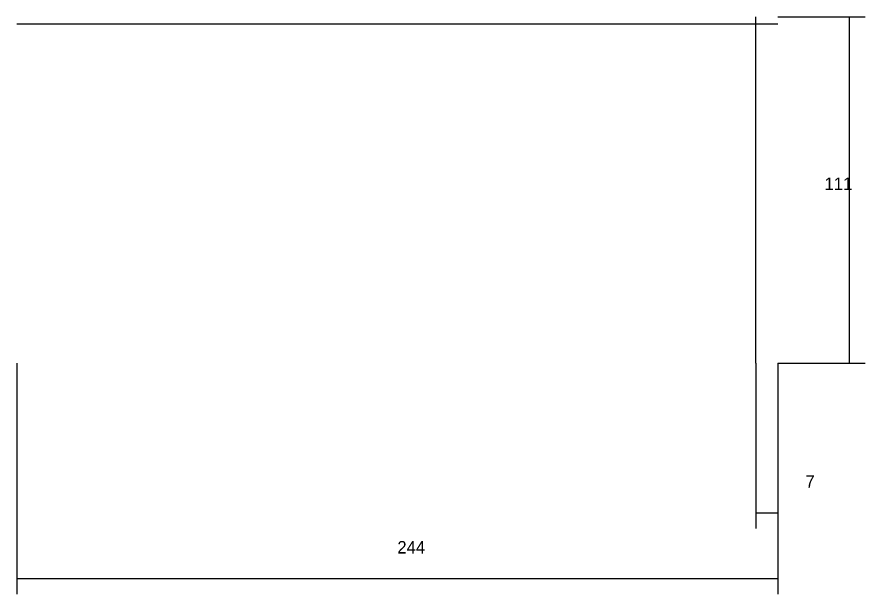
# Model space of a CAD drawing. Header units: metres. Extents: x -20382 to -17015, y 7092 to 8360.
# Drawn here: x -20382.3 to -20110.3, y 7697 to 7882.1 of the extents above; entities that cross this region are included whole.
import ezdxf

# ---------------------------------------------------------------- set-up
doc = ezdxf.new("R2010")
doc.units = ezdxf.units.M
doc.layers.add('COTA', color=241, linetype='Continuous')
doc.layers.add('SARR_2.2x7', color=40, linetype='Continuous')

msp = doc.modelspace()

# ---------------------------------------------------------------- linework, layer by layer
at = {"layer": 'COTA'}
for p, q in [((-20138.3, 7882.1), (-20110.3, 7882.1)), ((-20115.3, 7771.1), (-20115.3, 7882.1)), ((-20382.3, 7771.1), (-20382.3, 7697)), ((-20145.3, 7771.1), (-20145.3, 7718)), ((-20138.3, 7771.1), (-20138.3, 7718)), ((-20138.3, 7771.1), (-20138.3, 7697)), ((-20138.3, 7771.1), (-20110.3, 7771.1)), ((-20145.3, 7723), (-20138.3, 7723)), ((-20382.3, 7702), (-20138.3, 7702))]:
    msp.add_line(p, q, dxfattribs=at)
at = {"layer": 'SARR_2.2x7'}
for p, q in [((-20382.3, 7879.9), (-20138.3, 7879.9)), ((-20145.3, 7771.1), (-20145.3, 7882.1))]:
    msp.add_line(p, q, dxfattribs=at)

# ---------------------------------------------------------------- texts
at = {"layer": 'COTA'}
for s, p in [('111', (-20123.3, 7826.6)), ('7', (-20129.4, 7731.1)), ('244', (-20260.3, 7710))]:
    msp.add_text(s, height=4, dxfattribs=at).set_placement(p)

doc.saveas('drawing.dxf')
